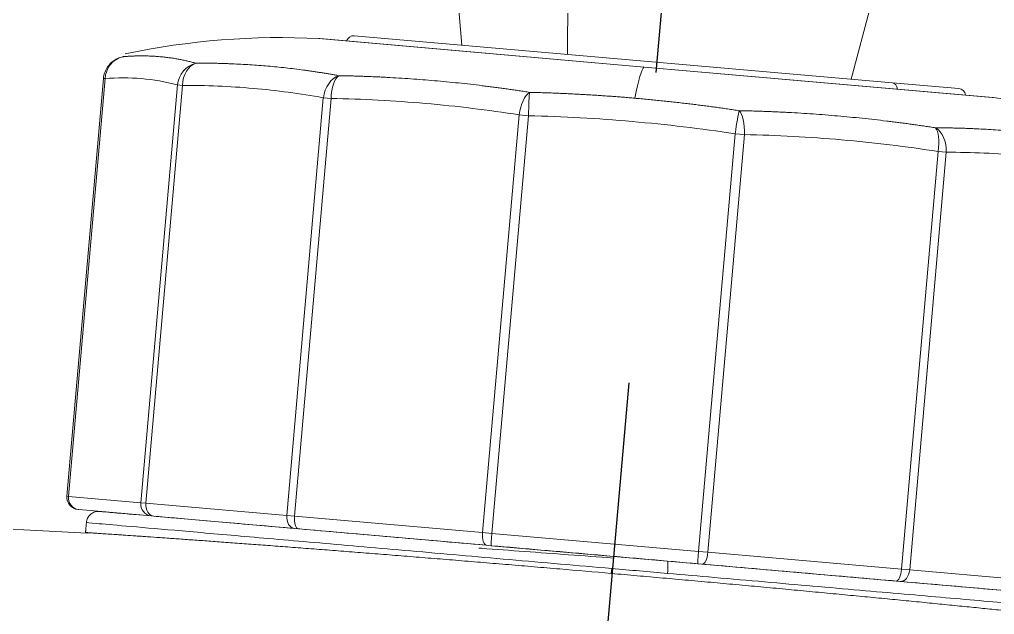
# Model space of a CAD drawing. Header units: millimetres. Extents: x 2433 to 4809, y -10272 to -6912.
# Drawn here: x 3948.38 to 3988.09, y -7996.34 to -7972.08 of the extents above; entities that cross this region are included whole.
import ezdxf

# ---------------------------------------------------------------- set-up
doc = ezdxf.new("R2010")
doc.units = ezdxf.units.MM
doc.linetypes.add('CENTERX2', pattern=[101.6, 63.5, -12.7, 12.7, -12.7])
doc.layers.add('CENTER', color=1, linetype='CENTERX2')

msp = doc.modelspace()

# ---------------------------------------------------------------- linework, layer by layer
at = {"linetype": 'Continuous', "lineweight": 18, "extrusion": (-1, -2.22045e-16, 0)}
for p, q in [((3966.128, -7970.015), (3966.4, -7973.127)), ((3982.254, -7974.514), (3983.063, -7971.497)), ((3960.609, -7972.861), (3973.824, -7974.018)), ((3962.014, -7972.744), (3983.933, -7974.661)), ((3988.004, -7975.258), (3973.824, -7974.018)), ((3951.798, -7974.487), (3950.308, -7991.517)), ((3951.798, -7974.487), (3951.798, -7974.487)), ((3986.64, -7974.898), (3983.933, -7974.661)), ((3950.794, -7992.062), (3950.762, -7992.059)), ((3953.741, -7992.32), (3950.794, -7992.062)), ((3953.843, -7992.329), (3953.741, -7992.32)), ((3959.585, -7992.831), (3953.843, -7992.329)), ((3959.743, -7992.845), (3959.585, -7992.831)), ((3967.405, -7993.515), (3959.743, -7992.845)), ((3967.594, -7993.532), (3967.405, -7993.515)), ((3976.011, -7994.268), (3967.594, -7993.532)), ((3976.011, -7994.268), (3976.202, -7994.285)), ((3984.091, -7994.975), (3976.202, -7994.285)), ((3984.257, -7994.989), (3984.091, -7994.975)), ((3990.418, -7995.528), (3984.257, -7994.989))]:
    msp.add_line(p, q, dxfattribs=at)
at = {"linetype": 'Continuous', "lineweight": 13, "extrusion": (-1, -2.22045e-16, 0)}
for p, q in [((3970.703, -7973.504), (3970.724, -7970.417)), ((3960.574, -7972.859), (3973.823, -7974.018)), ((3988.038, -7975.262), (3973.823, -7974.018)), ((3951.798, -7974.487), (3951.861, -7974.493)), ((3951.861, -7974.493), (3950.371, -7991.523)), ((3953.318, -7991.781), (3954.808, -7974.751)), ((3955.012, -7974.768), (3953.522, -7991.799)), ((3954.808, -7974.751), (3955.012, -7974.768)), ((3959.264, -7992.301), (3960.754, -7975.271)), ((3960.754, -7975.271), (3961.069, -7975.298)), ((3961.069, -7975.298), (3959.579, -7992.329)), ((3967.242, -7992.999), (3968.732, -7975.969)), ((3969.11, -7976.002), (3967.62, -7993.032)), ((3969.11, -7976.002), (3968.732, -7975.969)), ((3976.037, -7993.768), (3977.527, -7976.738)), ((3977.91, -7976.772), (3976.42, -7993.802)), ((3977.527, -7976.738), (3977.91, -7976.772)), ((3984.309, -7994.492), (3985.799, -7977.462)), ((3986.13, -7977.491), (3984.64, -7994.521)), ((3985.799, -7977.462), (3986.13, -7977.491)), ((3950.308, -7991.517), (3950.371, -7991.523)), ((3950.371, -7991.523), (3953.318, -7991.781)), ((3953.318, -7991.781), (3953.522, -7991.799)), ((3953.522, -7991.799), (3959.264, -7992.301)), ((3959.264, -7992.301), (3959.579, -7992.329)), ((3959.579, -7992.329), (3967.242, -7992.999)), ((3967.62, -7993.032), (3967.242, -7992.999)), ((3967.62, -7993.032), (3976.037, -7993.768)), ((3976.037, -7993.768), (3976.42, -7993.802)), ((3976.42, -7993.802), (3984.309, -7994.492)), ((3972.486, -7994.664), (3972.504, -7994.463)), ((3984.309, -7994.492), (3984.64, -7994.521)), ((3984.64, -7994.521), (3990.801, -7995.06))]:
    msp.add_line(p, q, dxfattribs=at)
at = {"linetype": 'Continuous', "lineweight": 18}
for centre, radius, start, end in [((3958.992, -8002.817), 30, 86.9761, 102.1317), ((3960.521, -7973.858), 1, 85, 86.9761), ((3961.988, -7973.043), 0.3, 85, 163.42), ((3952.794, -7974.574), 1, 145.8337, 175), ((3986.614, -7975.197), 0.3, 6.58, 85), ((3987.917, -7976.254), 1, 83.0239, 85), ((3984.395, -8005.04), 30, 67.8603, 83.0239), ((3950.806, -7991.561), 0.5, 175, 265)]:
    msp.add_arc(centre, radius, start, end, dxfattribs=at)
at = {"linetype": 'Continuous', "lineweight": 13}
for centre, major_axis, ratio, start_param, end_param in [((3952.794, -7974.574), (-0.091, 0.996), 0.934915, 0.139478, 1.403955), ((3955.741, -7974.832), (0.262, 0.965), 0.934915, 0.473161, 1.737638), ((3955.741, -7974.832), (-0.005, 1), 0.730097, 0.23892, 1.503397), ((3971.246, -8003.889), (-2.615, -29.886), 0.035181, 3.176082, 3.439064), ((3961.483, -7975.335), (0.178, 0.984), 0.730097, 0.373719, 1.638196), ((3961.483, -7975.335), (0.018, 1), 0.414127, 0.277636, 1.542113), ((3983.907, -7974.96), (0.026, 0.299), 0.780102, 4.914499, 6.283185), ((3969.145, -7976.005), (0.156, 0.988), 0.414127, 0.335003, 1.59948), ((3969.145, -7976.005), (0.024, 1), 0.035111, 0.304105, 1.568582), ((3977.562, -7976.741), (0.15, 0.989), 0.035111, 0.308534, 1.573011), ((3977.562, -7976.741), (0.02, 1), 0.349251, 4.688892, 5.953369), ((3985.451, -7977.431), (0.001, 1), 0.680442, 4.653824, 5.918301), ((3985.451, -7977.431), (0.154, 0.988), 0.349251, 4.735886, 6.000363), ((3950.837, -7991.564), (-0.044, -0.498), 0.936771, 4.712389, 6.283185), ((3953.784, -7991.822), (-0.044, -0.498), 0.936771, 4.712389, 6.283185), ((3953.887, -7991.831), (-0.044, -0.498), 0.731546, 4.712389, 6.283185), ((3959.628, -7992.333), (-0.044, -0.498), 0.731546, 4.712389, 6.283185), ((3959.786, -7992.347), (-0.044, -0.498), 0.414949, 4.712389, 6.283185), ((3967.449, -7993.017), (-0.044, -0.498), 0.414949, 4.712389, 6.283185), ((3967.638, -7993.034), (-0.044, -0.498), 0.035181, 4.712389, 6.283185), ((3976.054, -7993.77), (-0.044, -0.498), 0.035181, 4.712389, 6.283185), ((3976.246, -7993.787), (-0.044, -0.498), 0.349944, 0, 1.570796), ((3974.723, -7994.657), (-0.044, -0.498), 0.105138, 1.570796, 3.141593), ((3984.135, -7994.477), (-0.044, -0.498), 0.349944, 0, 1.570796), ((3984.3, -7994.491), (-0.044, -0.498), 0.681792, 0, 1.570796)]:
    msp.add_ellipse(centre, major_axis=major_axis, ratio=ratio, start_param=start_param, end_param=end_param, dxfattribs=at)
at = {"linetype": 'Continuous', "lineweight": 18}
msp.add_ellipse((3952.794, -7974.574), major_axis=(0.827, -0.562), ratio=0.997401, start_param=2.387272, end_param=3.141592, dxfattribs=at)
at = {"linetype": 'Continuous', "lineweight": 13}
for points, knots in [([(3952.575, -7973.6), (3952.59, -7973.599), (3952.62, -7973.596), (3952.665, -7973.592), (3952.71, -7973.588), (3952.755, -7973.585), (3952.8, -7973.582), (3952.845, -7973.579), (3952.89, -7973.577), (3952.935, -7973.574), (3952.979, -7973.572), (3953.024, -7973.57), (3953.069, -7973.569), (3953.113, -7973.567), (3953.158, -7973.566), (3953.203, -7973.565), (3953.247, -7973.565), (3953.292, -7973.564), (3953.385, -7973.564), (3953.526, -7973.565), (3953.714, -7973.571), (3953.902, -7973.581), (3954.089, -7973.596), (3954.276, -7973.614), (3954.462, -7973.637), (3954.647, -7973.663), (3954.797, -7973.689), (3954.913, -7973.71), (3954.995, -7973.726), (3955.076, -7973.743), (3955.158, -7973.76), (3955.239, -7973.779), (3955.32, -7973.798), (3955.401, -7973.818), (3955.482, -7973.839), (3955.536, -7973.854), (3955.563, -7973.861)], [0, 0, 0, 0, 0.014759, 0.029506, 0.044243, 0.05897, 0.07369, 0.088402, 0.103107, 0.117807, 0.132503, 0.147195, 0.161885, 0.176573, 0.191261, 0.20595, 0.22064, 0.235333, 0.250029, 0.312597, 0.37507, 0.43753, 0.500059, 0.56257, 0.625013, 0.687472, 0.750029, 0.777777, 0.805516, 0.833253, 0.860994, 0.888747, 0.916517, 0.944311, 0.972137, 1, 1, 1, 1]), ([(3955.563, -7973.861), (3955.592, -7973.861), (3955.65, -7973.861), (3955.737, -7973.861), (3955.824, -7973.861), (3955.91, -7973.861), (3955.997, -7973.862), (3956.083, -7973.863), (3956.17, -7973.864), (3956.256, -7973.865), (3956.343, -7973.866), (3956.429, -7973.868), (3956.515, -7973.87), (3956.601, -7973.873), (3956.687, -7973.875), (3956.774, -7973.878), (3956.86, -7973.881), (3956.946, -7973.884), (3957.125, -7973.891), (3957.398, -7973.904), (3957.764, -7973.925), (3958.128, -7973.951), (3958.493, -7973.981), (3958.857, -7974.015), (3959.22, -7974.053), (3959.583, -7974.095), (3959.878, -7974.133), (3960.106, -7974.164), (3960.266, -7974.187), (3960.426, -7974.211), (3960.586, -7974.235), (3960.747, -7974.26), (3960.907, -7974.287), (3961.067, -7974.314), (3961.227, -7974.342), (3961.333, -7974.361), (3961.387, -7974.371)], [0, 0, 0, 0, 0.014755, 0.0295, 0.044234, 0.058958, 0.073674, 0.088383, 0.103085, 0.117782, 0.132474, 0.147163, 0.161849, 0.176534, 0.191218, 0.205903, 0.22059, 0.235279, 0.249971, 0.312524, 0.374981, 0.437426, 0.499941, 0.562466, 0.624924, 0.687398, 0.749971, 0.777727, 0.805473, 0.833216, 0.860964, 0.888723, 0.916499, 0.9443, 0.972131, 1, 1, 1, 1]), ([(3954.808, -7974.751), (3954.325, -7974.619), (3953.837, -7974.534), (3952.854, -7974.448), (3952.359, -7974.447), (3951.861, -7974.493)], [0, 0, 0, 0, 0.5, 0.5, 1, 1, 1, 1]), ([(3961.387, -7974.371), (3961.425, -7974.372), (3961.502, -7974.373), (3961.617, -7974.375), (3961.733, -7974.378), (3961.848, -7974.381), (3961.963, -7974.384), (3962.078, -7974.387), (3962.193, -7974.391), (3962.308, -7974.394), (3962.422, -7974.398), (3962.537, -7974.403), (3962.652, -7974.407), (3962.767, -7974.412), (3962.881, -7974.417), (3962.996, -7974.422), (3963.11, -7974.428), (3963.225, -7974.433), (3963.464, -7974.446), (3963.828, -7974.467), (3964.315, -7974.499), (3964.801, -7974.535), (3965.287, -7974.575), (3965.773, -7974.62), (3966.258, -7974.669), (3966.743, -7974.722), (3967.138, -7974.768), (3967.442, -7974.806), (3967.657, -7974.834), (3967.871, -7974.862), (3968.086, -7974.891), (3968.3, -7974.921), (3968.514, -7974.952), (3968.729, -7974.984), (3968.943, -7975.017), (3969.086, -7975.039), (3969.158, -7975.051)], [0, 0, 0, 0, 0.014755, 0.0295, 0.044234, 0.058958, 0.073674, 0.088383, 0.103085, 0.117782, 0.132474, 0.147163, 0.161849, 0.176534, 0.191218, 0.205903, 0.22059, 0.235279, 0.249971, 0.312524, 0.374981, 0.437426, 0.499941, 0.562466, 0.624924, 0.687398, 0.749971, 0.777727, 0.805473, 0.833216, 0.860964, 0.888723, 0.916499, 0.9443, 0.972131, 1, 1, 1, 1]), ([(3960.754, -7975.271), (3959.806, -7975.099), (3958.852, -7974.973), (3956.936, -7974.805), (3955.976, -7974.764), (3955.012, -7974.768)], [0, 0, 0, 0, 0.5, 0.5, 1, 1, 1, 1]), ([(3969.158, -7975.051), (3969.2, -7975.052), (3969.284, -7975.054), (3969.411, -7975.057), (3969.537, -7975.061), (3969.663, -7975.064), (3969.789, -7975.068), (3969.915, -7975.073), (3970.041, -7975.077), (3970.167, -7975.082), (3970.293, -7975.087), (3970.419, -7975.092), (3970.545, -7975.098), (3970.671, -7975.103), (3970.797, -7975.109), (3970.922, -7975.116), (3971.048, -7975.122), (3971.174, -7975.129), (3971.337, -7975.138), (3971.538, -7975.149), (3971.776, -7975.164), (3972.013, -7975.179), (3972.251, -7975.196), (3972.488, -7975.213), (3972.726, -7975.23), (3972.963, -7975.249), (3973.2, -7975.269), (3973.359, -7975.282), (3973.438, -7975.289)], [0, 0, 0, 0, 0.029514, 0.059006, 0.088477, 0.11793, 0.147365, 0.176786, 0.206194, 0.235591, 0.264979, 0.29436, 0.323736, 0.353109, 0.382481, 0.411855, 0.441231, 0.470612, 0.500001, 0.555645, 0.611232, 0.666779, 0.722298, 0.777805, 0.833314, 0.88884, 0.944397, 1, 1, 1, 1]), ([(3968.732, -7975.969), (3967.464, -7975.769), (3966.19, -7975.615), (3963.633, -7975.391), (3962.353, -7975.322), (3961.069, -7975.298)], [0, 0, 0, 0, 0.5, 0.5, 1, 1, 1, 1]), ([(3973.438, -7975.289), (3973.482, -7975.293), (3973.571, -7975.301), (3973.705, -7975.313), (3973.838, -7975.325), (3973.972, -7975.338), (3974.105, -7975.351), (3974.238, -7975.364), (3974.371, -7975.377), (3974.505, -7975.391), (3974.638, -7975.405), (3974.771, -7975.419), (3974.904, -7975.433), (3975.037, -7975.448), (3975.17, -7975.463), (3975.303, -7975.478), (3975.437, -7975.494), (3975.604, -7975.513), (3975.806, -7975.538), (3976.042, -7975.567), (3976.278, -7975.597), (3976.514, -7975.629), (3976.75, -7975.661), (3976.986, -7975.693), (3977.221, -7975.727), (3977.458, -7975.762), (3977.615, -7975.786), (3977.694, -7975.798)], [0, 0, 0, 0, 0.031282, 0.062547, 0.093799, 0.125039, 0.156271, 0.187497, 0.21872, 0.249942, 0.281166, 0.312394, 0.343629, 0.374873, 0.40613, 0.437402, 0.468691, 0.499999, 0.555503, 0.610988, 0.666468, 0.721956, 0.777467, 0.833014, 0.88861, 0.944267, 1, 1, 1, 1]), ([(3977.527, -7976.738), (3976.133, -7976.527), (3974.734, -7976.362), (3971.926, -7976.117), (3970.519, -7976.036), (3969.11, -7976.002)], [0, 0, 0, 0, 0.5, 0.5, 1, 1, 1, 1]), ([(3977.694, -7975.798), (3977.733, -7975.798), (3977.812, -7975.8), (3977.93, -7975.802), (3978.049, -7975.805), (3978.167, -7975.808), (3978.285, -7975.812), (3978.403, -7975.815), (3978.521, -7975.819), (3978.639, -7975.823), (3978.757, -7975.827), (3978.875, -7975.832), (3978.993, -7975.837), (3979.111, -7975.842), (3979.228, -7975.847), (3979.346, -7975.853), (3979.464, -7975.858), (3979.582, -7975.864), (3979.828, -7975.877), (3980.201, -7975.899), (3980.702, -7975.932), (3981.203, -7975.97), (3981.704, -7976.012), (3982.204, -7976.057), (3982.703, -7976.107), (3983.203, -7976.162), (3983.61, -7976.209), (3983.924, -7976.248), (3984.145, -7976.276), (3984.367, -7976.305), (3984.588, -7976.335), (3984.809, -7976.366), (3985.03, -7976.397), (3985.252, -7976.43), (3985.473, -7976.463), (3985.621, -7976.486), (3985.695, -7976.498)], [0, 0, 0, 0, 0.014759, 0.029506, 0.044243, 0.05897, 0.07369, 0.088402, 0.103107, 0.117807, 0.132503, 0.147195, 0.161885, 0.176573, 0.191261, 0.20595, 0.22064, 0.235333, 0.250029, 0.312597, 0.37507, 0.43753, 0.500059, 0.56257, 0.625013, 0.687472, 0.750029, 0.777777, 0.805516, 0.833253, 0.860994, 0.888747, 0.916517, 0.944311, 0.972137, 1, 1, 1, 1]), ([(3985.799, -7977.462), (3984.494, -7977.259), (3983.183, -7977.101), (3980.551, -7976.871), (3979.231, -7976.798), (3977.91, -7976.772)], [0, 0, 0, 0, 0.5, 0.5, 1, 1, 1, 1]), ([(3985.695, -7976.498), (3985.726, -7976.498), (3985.787, -7976.498), (3985.88, -7976.498), (3985.972, -7976.498), (3986.064, -7976.499), (3986.156, -7976.5), (3986.248, -7976.502), (3986.34, -7976.503), (3986.433, -7976.505), (3986.525, -7976.507), (3986.617, -7976.509), (3986.709, -7976.512), (3986.801, -7976.515), (3986.892, -7976.518), (3986.984, -7976.521), (3987.076, -7976.524), (3987.168, -7976.528), (3987.36, -7976.536), (3987.652, -7976.551), (3988.043, -7976.575), (3988.434, -7976.603), (3988.825, -7976.635), (3989.215, -7976.671), (3989.606, -7976.711), (3989.996, -7976.756), (3990.314, -7976.796), (3990.559, -7976.828), (3990.732, -7976.852), (3990.905, -7976.877), (3991.078, -7976.903), (3991.251, -7976.929), (3991.424, -7976.957), (3991.597, -7976.985), (3991.77, -7977.014), (3991.885, -7977.034), (3991.943, -7977.044)], [0, 0, 0, 0, 0.014755, 0.0295, 0.044234, 0.058958, 0.073674, 0.088383, 0.103085, 0.117782, 0.132474, 0.147163, 0.161849, 0.176534, 0.191218, 0.205903, 0.22059, 0.235279, 0.249971, 0.312524, 0.374981, 0.437426, 0.499941, 0.562466, 0.624924, 0.687398, 0.749971, 0.777727, 0.805473, 0.833216, 0.860964, 0.888723, 0.916499, 0.9443, 0.972131, 1, 1, 1, 1]), ([(3992.291, -7978.03), (3991.273, -7977.852), (3990.249, -7977.72), (3988.194, -7977.54), (3987.163, -7977.492), (3986.13, -7977.491)], [0, 0, 0, 0, 0.5, 0.5, 1, 1, 1, 1]), ([(3972.504, -7994.463), (3971.101, -7994.34), (3968.317, -7994.097), (3964.259, -7993.742), (3960.532, -7993.416), (3957.281, -7993.131), (3954.584, -7992.895), (3952.61, -7992.723), (3951.378, -7992.615), (3951.102, -7992.591), (3951.103, -7992.591)], [0, 0, 0, 0, 0.125095, 0.25019, 0.375285, 0.500381, 0.625476, 0.750571, 0.875666, 1, 1, 1, 1]), ([(3993.939, -7996.338), (3993.939, -7996.338), (3993.938, -7996.338), (3993.656, -7996.314), (3992.436, -7996.207), (3990.431, -7996.032), (3987.754, -7995.797), (3984.491, -7995.512), (3980.744, -7995.184), (3977.452, -7994.896), (3975.419, -7994.718), (3974.775, -7994.662)], [0, 0, 0, 0, 0.000739, 0.13468, 0.268621, 0.402563, 0.536504, 0.670445, 0.804386, 0.938327, 1, 1, 1, 1]), ([(3919.242, -7995.785), (3919.341, -7995.792), (3919.537, -7995.804), (3919.827, -7995.822), (3920.112, -7995.84), (3920.39, -7995.858), (3920.662, -7995.875), (3920.928, -7995.892), (3921.187, -7995.909), (3921.441, -7995.925), (3921.688, -7995.941), (3921.929, -7995.957), (3922.164, -7995.972), (3922.393, -7995.987), (3922.616, -7996.002), (3922.833, -7996.016), (3923.044, -7996.03), (3923.248, -7996.044), (3923.447, -7996.057), (3923.639, -7996.07), (3923.826, -7996.083), (3924.006, -7996.095), (3924.181, -7996.107), (3924.349, -7996.119), (3924.512, -7996.13), (3924.669, -7996.141), (3924.819, -7996.151), (3924.964, -7996.161), (3925.103, -7996.171), (3925.236, -7996.18), (3925.363, -7996.189), (3925.484, -7996.197), (3925.6, -7996.205), (3925.709, -7996.213), (3925.995, -7996.233), (3926.453, -7996.265), (3927.079, -7996.309), (3927.687, -7996.353), (3928.277, -7996.396), (3928.851, -7996.437), (3929.407, -7996.478), (3929.945, -7996.518), (3930.467, -7996.557), (3930.971, -7996.595), (3931.459, -7996.632), (3931.93, -7996.668), (3932.545, -7996.715), (3933.295, -7996.773), (3934.172, -7996.841), (3934.893, -7996.898), (3935.468, -7996.944), (3935.907, -7996.979), (3936.334, -7997.013), (3936.747, -7997.046), (3937.148, -7997.079), (3937.536, -7997.11), (3937.911, -7997.141), (3938.274, -7997.17), (3938.624, -7997.199), (3939.186, -7997.245), (3939.956, -7997.308), (3940.933, -7997.388), (3941.892, -7997.466), (3942.832, -7997.543), (3943.753, -7997.619), (3944.657, -7997.693), (3945.829, -7997.789), (3947.258, -7997.906), (3948.931, -7998.044), (3950.55, -7998.177), (3952.375, -7998.328), (3954.391, -7998.495), (3956.588, -7998.677), (3958.404, -7998.828), (3959.863, -7998.95), (3960.987, -7999.045), (3962.091, -7999.137), (3963.178, -7999.229), (3964.251, -7999.32), (3965.243, -7999.404), (3966.157, -7999.482), (3966.992, -7999.554), (3967.818, -7999.625), (3968.638, -7999.695), (3969.455, -7999.766), (3970.271, -7999.836), (3971.088, -7999.907), (3972.07, -7999.993), (3973.215, -8000.094), (3974.522, -8000.209), (3975.833, -8000.325), (3977.158, -8000.444), (3978.313, -8000.547), (3979.293, -8000.635), (3980.094, -8000.707), (3980.901, -8000.781), (3981.717, -8000.854), (3982.542, -8000.929), (3983.379, -8001.006), (3984.227, -8001.083), (3985.215, -8001.173), (3986.348, -8001.277), (3987.632, -8001.395), (3988.947, -8001.516), (3990.297, -8001.64), (3992.269, -8001.822), (3994.925, -8002.068), (3997.66, -8002.322), (3999.889, -8002.529), (4001.335, -8002.664), (4002.605, -8002.782), (4003.701, -8002.884), (4004.745, -8002.981), (4005.747, -8003.075), (4006.719, -8003.166), (4007.771, -8003.265), (4008.905, -8003.373), (4010.123, -8003.491), (4011.146, -8003.59), (4011.953, -8003.67), (4012.525, -8003.727), (4013.121, -8003.786), (4013.74, -8003.848), (4014.383, -8003.913), (4015.05, -8003.981), (4015.742, -8004.051), (4016.459, -8004.125), (4017.2, -8004.202), (4017.781, -8004.263), (4018.203, -8004.307), (4018.467, -8004.335), (4018.759, -8004.366), (4019.08, -8004.4), (4019.429, -8004.437), (4019.807, -8004.478), (4020.213, -8004.521), (4020.649, -8004.568), (4021.113, -8004.619), (4021.607, -8004.672), (4022.13, -8004.73), (4022.682, -8004.791), (4023.264, -8004.855), (4023.876, -8004.924), (4024.294, -8004.971), (4024.507, -8004.995)], [0, 0, 0, 0, 0.002823, 0.005587, 0.008292, 0.010937, 0.013524, 0.016052, 0.018521, 0.020931, 0.023283, 0.025576, 0.027811, 0.029988, 0.032107, 0.034168, 0.036172, 0.038117, 0.040006, 0.041836, 0.04361, 0.045326, 0.046986, 0.048589, 0.050135, 0.051624, 0.053057, 0.054434, 0.055754, 0.057018, 0.058227, 0.059379, 0.060476, 0.061517, 0.062503, 0.068621, 0.07457, 0.080351, 0.085965, 0.091412, 0.096695, 0.101814, 0.10677, 0.111564, 0.116198, 0.120673, 0.12499, 0.13373, 0.142059, 0.149983, 0.154282, 0.158455, 0.162505, 0.166432, 0.170237, 0.173922, 0.177486, 0.180932, 0.184261, 0.187474, 0.196934, 0.206214, 0.215314, 0.224238, 0.232986, 0.24156, 0.249963, 0.266367, 0.282243, 0.297602, 0.312462, 0.334181, 0.354986, 0.374969, 0.385842, 0.396496, 0.406957, 0.417254, 0.427417, 0.437479, 0.445493, 0.453404, 0.461233, 0.469005, 0.476743, 0.48447, 0.492211, 0.49999, 0.512416, 0.524782, 0.537188, 0.549729, 0.562501, 0.570038, 0.577629, 0.585285, 0.593022, 0.60085, 0.608784, 0.616834, 0.62501, 0.636907, 0.649085, 0.661566, 0.674372, 0.687518, 0.717735, 0.750023, 0.765462, 0.781272, 0.791239, 0.80165, 0.812519, 0.821012, 0.830249, 0.840248, 0.851029, 0.86261, 0.875007, 0.880227, 0.88567, 0.891338, 0.897234, 0.90336, 0.909717, 0.916307, 0.923133, 0.930196, 0.937497, 0.939745, 0.942263, 0.94505, 0.948107, 0.951437, 0.95504, 0.958918, 0.963072, 0.967504, 0.972214, 0.977206, 0.982479, 0.988035, 0.993875, 1, 1, 1, 1]), ([(4024.563, -8005.185), (4024.448, -8005.172), (4024.219, -8005.146), (4023.875, -8005.108), (4023.53, -8005.07), (4023.186, -8005.031), (4022.841, -8004.993), (4022.497, -8004.956), (4022.152, -8004.918), (4021.807, -8004.88), (4021.462, -8004.843), (4021.117, -8004.806), (4020.771, -8004.769), (4020.426, -8004.731), (4020.08, -8004.695), (4019.735, -8004.658), (4019.389, -8004.621), (4019.043, -8004.585), (4018.696, -8004.548), (4018.35, -8004.512), (4018.052, -8004.481), (4017.768, -8004.452), (4017.466, -8004.42), (4017.063, -8004.379), (4016.559, -8004.327), (4015.953, -8004.265), (4015.247, -8004.193), (4014.438, -8004.112), (4013.527, -8004.02), (4012.515, -8003.92), (4011.092, -8003.78), (4009.287, -8003.605), (4007.124, -8003.4), (4004.935, -8003.196), (4002.721, -8002.99), (4000.495, -8002.783), (3998.206, -8002.571), (3995.857, -8002.353), (3993.448, -8002.13), (3991.039, -8001.908), (3988.632, -8001.686), (3986.228, -8001.466), (3983.828, -8001.246), (3981.431, -8001.028), (3979.039, -8000.812), (3976.651, -8000.598), (3974.267, -8000.387), (3972.33, -8000.216), (3970.685, -8000.073), (3969.178, -7999.942), (3967.212, -7999.773), (3964.784, -7999.565), (3961.89, -7999.32), (3958.963, -7999.075), (3955.536, -7998.789), (3951.137, -7998.424), (3947.101, -7998.091), (3944.044, -7997.84), (3942.59, -7997.721), (3941.124, -7997.6), (3939.65, -7997.479), (3938.175, -7997.359), (3936.71, -7997.239), (3935.25, -7997.122), (3933.787, -7997.006), (3932.227, -7996.885), (3930.66, -7996.765), (3929.177, -7996.654), (3927.952, -7996.563), (3926.985, -7996.493), (3926.274, -7996.442), (3925.685, -7996.4), (3925.134, -7996.361), (3924.534, -7996.319), (3923.935, -7996.278), (3923.336, -7996.237), (3922.737, -7996.197), (3922.139, -7996.157), (3921.541, -7996.117), (3920.943, -7996.078), (3920.346, -7996.039), (3919.749, -7996), (3919.351, -7995.975), (3919.152, -7995.962)], [0, 0, 0, 0, 0.003281, 0.006564, 0.009847, 0.013131, 0.016416, 0.019702, 0.022988, 0.026276, 0.029564, 0.032853, 0.036143, 0.039434, 0.042725, 0.046019, 0.049313, 0.052609, 0.055907, 0.059206, 0.062506, 0.064428, 0.067306, 0.071141, 0.075936, 0.081693, 0.088416, 0.096107, 0.104767, 0.1144, 0.125, 0.145345, 0.165834, 0.18664, 0.207702, 0.22888, 0.249995, 0.272859, 0.295713, 0.318553, 0.341371, 0.36416, 0.386914, 0.409625, 0.432291, 0.45491, 0.477487, 0.500036, 0.509962, 0.524224, 0.542838, 0.565827, 0.593224, 0.625058, 0.648979, 0.690618, 0.750053, 0.763742, 0.777533, 0.791423, 0.805433, 0.819477, 0.833379, 0.847143, 0.861035, 0.87501, 0.891555, 0.905627, 0.917249, 0.92643, 0.933176, 0.937495, 0.943195, 0.948888, 0.954576, 0.960262, 0.965947, 0.97163, 0.97731, 0.982987, 0.988661, 0.994332, 1, 1, 1, 1])]:
    msp.add_open_spline(points, degree=3, knots=knots, dxfattribs=at)
at = {"linetype": 'Continuous', "lineweight": 18}
for points, knots in [([(3951.131, -7993.018), (3948.389, -7992.873), (3941.222, -7992.549), (3928.831, -7992.28), (3917.337, -7992.255), (3910.279, -7992.455), (3908.437, -7992.52)], [0, 0, 0, 0, 0.192828, 0.503966, 0.870556, 1, 1, 1, 1]), ([(3951.645, -7992.136), (3951.58, -7992.131), (3951.485, -7992.141), (3951.363, -7992.191), (3951.277, -7992.249), (3951.206, -7992.323), (3951.135, -7992.434), (3951.109, -7992.526), (3951.103, -7992.591)], [0, 0, 0, 0, 0.239618, 0.368427, 0.499926, 0.631436, 0.760272, 1, 1, 1, 1]), ([(3951.645, -7992.136), (3951.648, -7992.137), (3951.686, -7992.14), (3951.828, -7992.152), (3951.933, -7992.162), (3952.142, -7992.18), (3952.221, -7992.187), (3952.393, -7992.202), (3952.486, -7992.21), (3952.803, -7992.238), (3953.053, -7992.259), (3953.337, -7992.284)], [0, 0, 0, 0, 0.246673, 0.246673, 0.492738, 0.492738, 0.61577, 0.61577, 0.738802, 0.738802, 1, 1, 1, 1]), ([(3953.941, -7992.337), (3954.017, -7992.344), (3954.095, -7992.351), (3954.501, -7992.386), (3954.861, -7992.418), (3955.634, -7992.485), (3956.045, -7992.521), (3957.353, -7992.636), (3958.323, -7992.721), (3959.932, -7992.861), (3960.488, -7992.91), (3961.63, -7993.01), (3962.217, -7993.061), (3963.424, -7993.167), (3964.043, -7993.221), (3965.315, -7993.332), (3965.97, -7993.39), (3967.944, -7993.562), (3969.283, -7993.679), (3971.325, -7993.858), (3972.013, -7993.918), (3973.395, -7994.039), (3974.082, -7994.099), (3974.766, -7994.159)], [0, 0, 0, 0, 0.019848, 0.019848, 0.101527, 0.101527, 0.183207, 0.183207, 0.346565, 0.346565, 0.428245, 0.428245, 0.509924, 0.509924, 0.591603, 0.591603, 0.673283, 0.673283, 0.836641, 0.836641, 0.918321, 0.918321, 1, 1, 1, 1]), ([(3951.067, -7992.995), (3951.067, -7992.995), (3951.067, -7992.995), (3951.067, -7992.995), (3951.075, -7992.996), (3951.1, -7992.998), (3951.11, -7992.998), (3951.135, -7993), (3951.15, -7993.001), (3951.202, -7993.004), (3951.244, -7993.007), (3951.322, -7993.012), (3951.349, -7993.014), (3951.41, -7993.018), (3951.474, -7993.023), (3951.547, -7993.027), (3951.624, -7993.033), (3951.664, -7993.035), (3951.792, -7993.044), (3951.979, -7993.057), (3952.198, -7993.072), (3952.374, -7993.084), (3952.435, -7993.088), (3952.561, -7993.096), (3952.626, -7993.101), (3952.827, -7993.115), (3952.968, -7993.125), (3953.193, -7993.14), (3953.27, -7993.145), (3953.427, -7993.156), (3953.508, -7993.162), (3953.756, -7993.179), (3953.929, -7993.191), (3954.29, -7993.217), (3954.478, -7993.23), (3954.771, -7993.251), (3954.87, -7993.258), (3955.072, -7993.272), (3955.175, -7993.28), (3955.488, -7993.302), (3955.919, -7993.333), (3956.376, -7993.367), (3956.729, -7993.392), (3956.848, -7993.401), (3957.09, -7993.419), (3957.212, -7993.428), (3957.584, -7993.456), (3957.838, -7993.474), (3958.228, -7993.504), (3958.36, -7993.513), (3958.625, -7993.533), (3958.894, -7993.554), (3959.167, -7993.574), (3959.444, -7993.595), (3959.584, -7993.606), (3960.007, -7993.638), (3960.293, -7993.66), (3960.875, -7993.705), (3961.171, -7993.728), (3961.621, -7993.763), (3961.773, -7993.775), (3962.078, -7993.799), (3962.231, -7993.811), (3962.696, -7993.848), (3963.009, -7993.873), (3963.643, -7993.923), (3963.964, -7993.949), (3964.612, -7994.001), (3964.939, -7994.028), (3965.6, -7994.081), (3965.933, -7994.109), (3966.437, -7994.15), (3966.605, -7994.164), (3966.944, -7994.192), (3967.113, -7994.206), (3967.623, -7994.249), (3967.965, -7994.277), (3968.652, -7994.335), (3968.997, -7994.364), (3969.517, -7994.408), (3969.691, -7994.423), (3970.039, -7994.453), (3970.213, -7994.468), (3971.085, -7994.542), (3971.784, -7994.603), (3972.486, -7994.664)], [0, 0, 0, 0, 0.000275, 0.000275, 0.031516, 0.031516, 0.047137, 0.047137, 0.062758, 0.062758, 0.093999, 0.093999, 0.10962, 0.10962, 0.12524, 0.140861, 0.140861, 0.156482, 0.156482, 0.187723, 0.218965, 0.218965, 0.234585, 0.234585, 0.250206, 0.250206, 0.281447, 0.281447, 0.297068, 0.297068, 0.312689, 0.312689, 0.34393, 0.34393, 0.375172, 0.375172, 0.390792, 0.390792, 0.406413, 0.406413, 0.437655, 0.468896, 0.468896, 0.484517, 0.484517, 0.500137, 0.500137, 0.531379, 0.531379, 0.546999, 0.546999, 0.56262, 0.578241, 0.578241, 0.593862, 0.593862, 0.625103, 0.625103, 0.656344, 0.656344, 0.671965, 0.671965, 0.687586, 0.687586, 0.718827, 0.718827, 0.750069, 0.750069, 0.78131, 0.78131, 0.812552, 0.812552, 0.828172, 0.828172, 0.843793, 0.843793, 0.875034, 0.875034, 0.906276, 0.906276, 0.921896, 0.921896, 0.937517, 0.937517, 1, 1, 1, 1]), ([(3967.093, -7993.632), (3967.129, -7993.635), (3967.165, -7993.637), (3967.782, -7993.683), (3968.367, -7993.727), (3969.547, -7993.814), (3970.142, -7993.858), (3971.343, -7993.947), (3971.948, -7993.992), (3972.558, -7994.038)], [0, 0, 0, 0, 0.020408, 0.020408, 0.346939, 0.346939, 0.673469, 0.673469, 1, 1, 1, 1]), ([(3974.766, -7994.159), (3975.449, -7994.219), (3976.129, -7994.278), (3977.482, -7994.397), (3978.148, -7994.455), (3980.104, -7994.626), (3981.358, -7994.736), (3983.166, -7994.894), (3983.758, -7994.946), (3984.893, -7995.045), (3985.438, -7995.093), (3987.007, -7995.23), (3987.969, -7995.314), (3989.326, -7995.433), (3989.776, -7995.472), (3990.19, -7995.509)], [0, 0, 0, 0, 0.109559, 0.109559, 0.219118, 0.219118, 0.438236, 0.438236, 0.547795, 0.547795, 0.657354, 0.657354, 0.876472, 0.876472, 1, 1, 1, 1]), ([(3972.486, -7994.664), (3972.662, -7994.68), (3972.837, -7994.695), (3973.188, -7994.726), (3973.363, -7994.741), (3973.888, -7994.788), (3974.586, -7994.85), (3975.28, -7994.912), (3975.8, -7994.959), (3975.973, -7994.974), (3976.318, -7995.006), (3976.49, -7995.021), (3977.006, -7995.068), (3977.348, -7995.099), (3977.858, -7995.146), (3978.028, -7995.162), (3978.366, -7995.193), (3978.534, -7995.209), (3979.037, -7995.255), (3979.37, -7995.286), (3980.031, -7995.348), (3980.521, -7995.394), (3981.004, -7995.44), (3981.325, -7995.47), (3981.484, -7995.485), (3981.959, -7995.531), (3982.583, -7995.59), (3983.192, -7995.649), (3983.643, -7995.693), (3983.792, -7995.707), (3984.088, -7995.736), (3984.235, -7995.75), (3984.672, -7995.793), (3984.959, -7995.821), (3985.381, -7995.863), (3985.521, -7995.877), (3985.797, -7995.904), (3986.071, -7995.931), (3986.339, -7995.958), (3986.604, -7995.985), (3986.736, -7995.998), (3987.125, -7996.037), (3987.632, -7996.088), (3988.114, -7996.137), (3988.467, -7996.173), (3988.583, -7996.184), (3988.812, -7996.208), (3988.925, -7996.219), (3989.258, -7996.254), (3989.474, -7996.276), (3989.787, -7996.308), (3989.89, -7996.319), (3990.092, -7996.34), (3990.191, -7996.35), (3990.483, -7996.38), (3990.67, -7996.4), (3991.031, -7996.437), (3991.203, -7996.456), (3991.451, -7996.482), (3991.532, -7996.49), (3991.69, -7996.507), (3991.767, -7996.515), (3991.992, -7996.539), (3992.134, -7996.554), (3992.402, -7996.582), (3992.529, -7996.596), (3992.706, -7996.615), (3992.763, -7996.621), (3992.873, -7996.632), (3992.927, -7996.638), (3993.08, -7996.654), (3993.173, -7996.665), (3993.301, -7996.678), (3993.342, -7996.683), (3993.418, -7996.691), (3993.491, -7996.699), (3993.555, -7996.706), (3993.615, -7996.712), (3993.643, -7996.715), (3993.72, -7996.723), (3993.806, -7996.733), (3993.858, -7996.738), (3993.885, -7996.741), (3993.892, -7996.742), (3993.901, -7996.743), (3993.903, -7996.743), (3993.904, -7996.743)], [0, 0, 0, 0, 0.015632, 0.015632, 0.031265, 0.031265, 0.062529, 0.093794, 0.093794, 0.109426, 0.109426, 0.125058, 0.125058, 0.156323, 0.156323, 0.171955, 0.171955, 0.187587, 0.187587, 0.218852, 0.218852, 0.250116, 0.265748, 0.265748, 0.281381, 0.281381, 0.312645, 0.34391, 0.34391, 0.359542, 0.359542, 0.375174, 0.375174, 0.406439, 0.406439, 0.422071, 0.422071, 0.437703, 0.453335, 0.453335, 0.468968, 0.468968, 0.500232, 0.531497, 0.531497, 0.547129, 0.547129, 0.562761, 0.562761, 0.594026, 0.594026, 0.609658, 0.609658, 0.62529, 0.62529, 0.656555, 0.656555, 0.687819, 0.687819, 0.703452, 0.703452, 0.719084, 0.719084, 0.750348, 0.750348, 0.781613, 0.781613, 0.797245, 0.797245, 0.812877, 0.812877, 0.844142, 0.844142, 0.859774, 0.859774, 0.875406, 0.891039, 0.891039, 0.906671, 0.906671, 0.937935, 0.9692, 0.9692, 0.984832, 0.984832, 1, 1, 1, 1])]:
    msp.add_open_spline(points, degree=3, knots=knots, dxfattribs=at)
msp.add_open_spline([(3951.103, -7992.591), (3951.067, -7992.998)], degree=1, dxfattribs=at)
at = {"linetype": 'Continuous', "lineweight": 13}
msp.add_open_spline([(3974.775, -7994.662), (3974.02, -7994.596), (3973.26, -7994.529), (3972.504, -7994.463)], degree=3, dxfattribs=at)
at = {"layer": 'CENTER'}
msp.add_line((3982.024, -7885.675), (3968.449, -8041.288), dxfattribs=at)

doc.saveas('drawing.dxf')
